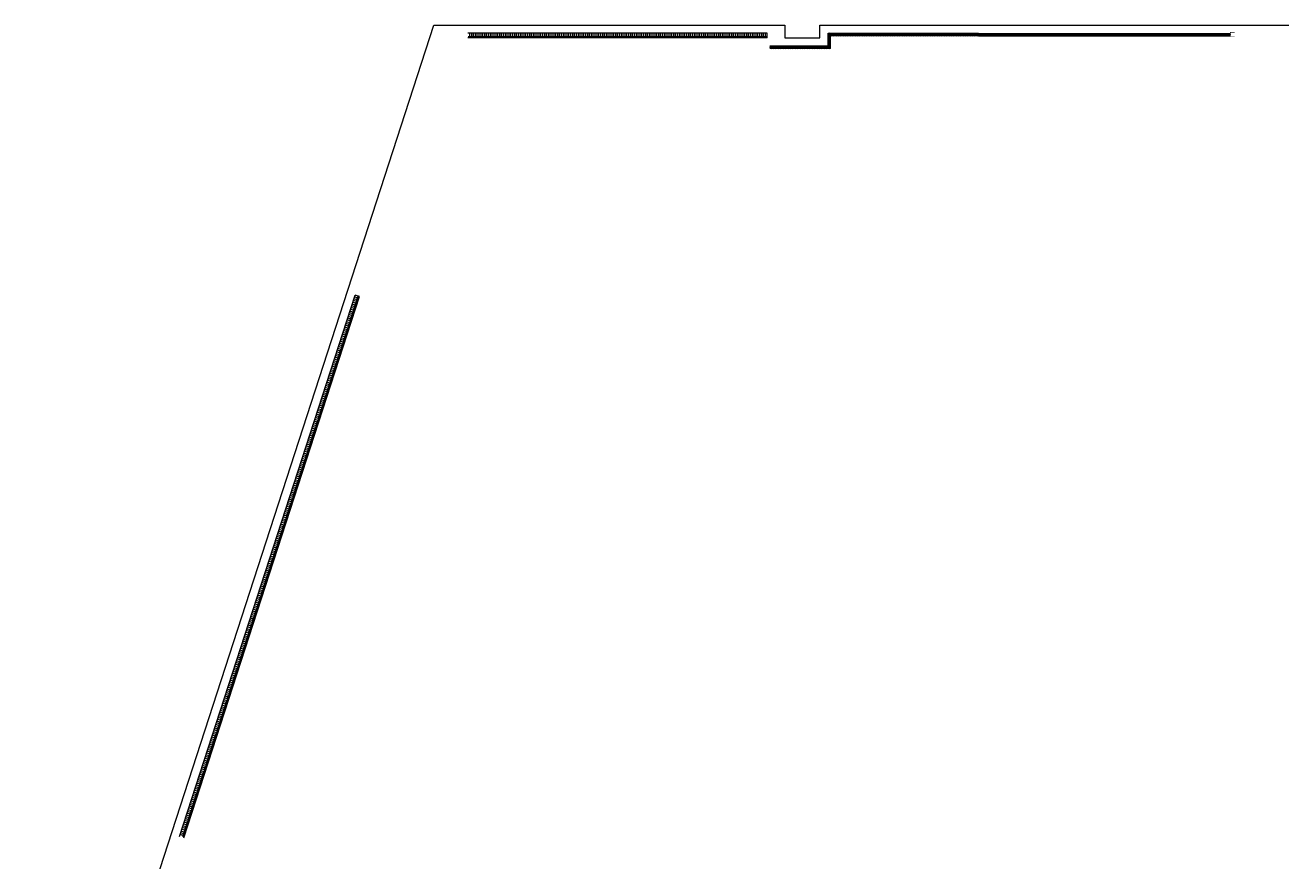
# Model space of a CAD drawing. Extents: x -1313754 to 847533, y 489853 to 941203.
# Drawn here: x -1313754 to -1259830, y 585514 to 621420 of the extents above; entities that cross this region are included whole.
import ezdxf

# ---------------------------------------------------------------- set-up
doc = ezdxf.new("R2010")
doc.units = 0
doc.header["$LTSCALE"] = 1000
doc.header["$MEASUREMENT"] = 0
doc.layers.get('Defpoints').update_dxf_attribs({"color": 210})
for name, color, linetype in [('99平面图例外参$0$A-HATCH-2', 251, 'Continuous'), ('A-HRAIL', 173, 'Continuous'), ('A-LIN-V', 9, 'Continuous'), ('A-SFCE', 30, 'Continuous'), ('DIM_SYMB', 3, 'Continuous')]:
    doc.layers.add(name, color=color, linetype=linetype)

# ---------------------------------------------------------------- blocks, each defined once
blk = doc.blocks.new('234234werwer')
at = {"layer": 'Defpoints'}
blk.add_lwpolyline([(502400, -274600), (476900, -274600), (476900, -274050), (475400, -274050), (475400, -274600), (442800, -274600), (442800, -255437), (460333, -201400), (460333, -201400), (475400, -201400), (475400, -201950), (476900, -201950), (476900, -201400), (502400, -201400)], dxfattribs=at)
blk = doc.blocks.new('3333')
at = {"layer": 'A-SFCE', "const_width": 20}
blk.add_lwpolyline([(-227064, 766320), (-227064, 766510), (-227244, 766510), (-227244, 766320)], dxfattribs=at)
blk = doc.blocks.new('99平面图例外参$0$$LinePat$圆环')
for points in [[(0, 150), (300, 150)], [(0, 0), (300, 0)], [(0, -150), (300, -150)]]:
    blk.add_lwpolyline(points)
at = {"color": 0}
blk.add_circle((150, 0), 150, dxfattribs=at)
blk = doc.blocks.new('99平面图例外参$0$$LinePat$填挖边坡')
at = {"color": 0}
for p, q in [((0, 0), (0, -1500)), ((300, 0), (300, -600))]:
    blk.add_line(p, q, dxfattribs=at)
at = {"layer": 'Defpoints', "color": 0}
blk.add_point((600, 0), dxfattribs=at)
blk = doc.blocks.new('34242343243')
at = {"layer": 'A-LIN-V'}
for p, q in [((-281908, 621070), (-294754, 621070)), ((-281908, 620870), (-294754, 620870)), ((-307133, 586607), (-299596, 609834)), ((-306942, 586545), (-299406, 609772)), ((-299406, 609772), (-299596, 609834))]:
    blk.add_line(p, q, dxfattribs=at)
at = {"layer": '99平面图例外参$0$A-HATCH-2', "color": 203, "yscale": 0.1333333333333333, "zscale": 0.1333333333333333}
for p, xscale, rotation in [((-294674, 620870), 0.1338124999985388, 179.9999999990436), ((-294594, 620870), 0.1338124999985388, 179.9999999990436), ((-294513, 620870), 0.1338124999985388, 179.9999999990436), ((-294433, 620870), 0.1338124999985388, 179.9999999990436), ((-294353, 620870), 0.1338124999985388, 179.9999999990436), ((-294272, 620870), 0.1338124999985388, 179.9999999990436), ((-294192, 620870), 0.1338124999985388, 179.9999999990436), ((-294112, 620870), 0.1338124999985388, 179.9999999990436), ((-294032, 620870), 0.1338124999985388, 179.9999999990436), ((-293951, 620870), 0.1338124999985388, 179.9999999990436), ((-293871, 620870), 0.1338124999985388, 179.9999999990436), ((-293791, 620870), 0.1338124999985388, 179.9999999990436), ((-293710, 620870), 0.1338124999985388, 179.9999999990436), ((-293630, 620870), 0.1338124999985388, 179.9999999990436), ((-293550, 620870), 0.1338124999985388, 179.9999999990436), ((-293470, 620870), 0.1338124999985388, 179.9999999990436), ((-293389, 620870), 0.1338124999985388, 179.9999999990436), ((-293309, 620870), 0.1338124999985388, 179.9999999990436), ((-293229, 620870), 0.1338124999985388, 179.9999999990436), ((-293148, 620870), 0.1338124999985388, 179.9999999990436), ((-293068, 620870), 0.1338124999985388, 179.9999999990436), ((-292988, 620870), 0.1338124999985388, 179.9999999990436), ((-292908, 620870), 0.1338124999985388, 179.9999999990436), ((-292827, 620870), 0.1338124999985388, 179.9999999990436), ((-292747, 620870), 0.1338124999985388, 179.9999999990436), ((-292667, 620870), 0.1338124999985388, 179.9999999990436), ((-292586, 620870), 0.1338124999985388, 179.9999999990436), ((-292506, 620870), 0.1338124999985388, 179.9999999990436), ((-292426, 620870), 0.1338124999985388, 179.9999999990436), ((-292346, 620870), 0.1338124999985388, 179.9999999990436), ((-292265, 620870), 0.1338124999985388, 179.9999999990436), ((-292185, 620870), 0.1338124999985388, 179.9999999990436), ((-292105, 620870), 0.1338124999985388, 179.9999999990436), ((-292024, 620870), 0.1338124999985388, 179.9999999990436), ((-291944, 620870), 0.1338124999985388, 179.9999999990436), ((-291864, 620870), 0.1338124999985388, 179.9999999990436), ((-291784, 620870), 0.1338124999985388, 179.9999999990436), ((-291703, 620870), 0.1338124999985388, 179.9999999990436), ((-291623, 620870), 0.1338124999985388, 179.9999999990436), ((-291543, 620870), 0.1338124999985388, 179.9999999990436), ((-291462, 620870), 0.1338124999985388, 179.9999999990436), ((-291382, 620870), 0.1338124999985388, 179.9999999990436), ((-291302, 620870), 0.1338124999985388, 179.9999999990436), ((-291222, 620870), 0.1338124999985388, 179.9999999990436), ((-291141, 620870), 0.1338124999985388, 179.9999999990436), ((-291061, 620870), 0.1338124999985388, 179.9999999990436), ((-290981, 620870), 0.1338124999985388, 179.9999999990436), ((-290900, 620870), 0.1338124999985388, 179.9999999990436), ((-290820, 620870), 0.1338124999985388, 179.9999999990436), ((-290740, 620870), 0.1338124999985388, 179.9999999990436), ((-290660, 620870), 0.1338124999985388, 179.9999999990436), ((-290579, 620870), 0.1338124999985388, 179.9999999990436), ((-290499, 620870), 0.1338124999985388, 179.9999999990436), ((-290419, 620870), 0.1338124999985388, 179.9999999990436), ((-290338, 620870), 0.1338124999985388, 179.9999999990436), ((-290258, 620870), 0.1338124999985388, 179.9999999990436), ((-290178, 620870), 0.1338124999985388, 179.9999999990436), ((-290098, 620870), 0.1338124999985388, 179.9999999990436), ((-290017, 620870), 0.1338124999985388, 179.9999999990436), ((-289937, 620870), 0.1338124999985388, 179.9999999990436), ((-289857, 620870), 0.1338124999985388, 179.9999999990436), ((-289776, 620870), 0.1338124999985388, 179.9999999990436), ((-289696, 620870), 0.1338124999985388, 179.9999999990436), ((-289616, 620870), 0.1338124999985388, 179.9999999990436), ((-289535, 620870), 0.1338124999985388, 179.9999999990436), ((-289455, 620870), 0.1338124999985388, 179.9999999990436), ((-289375, 620870), 0.1338124999985388, 179.9999999990436), ((-289295, 620870), 0.1338124999985388, 179.9999999990436), ((-289214, 620870), 0.1338124999985388, 179.9999999990436), ((-289134, 620870), 0.1338124999985388, 179.9999999990436), ((-289054, 620870), 0.1338124999985388, 179.9999999990436), ((-288973, 620870), 0.1338124999985388, 179.9999999990436), ((-288893, 620870), 0.1338124999985388, 179.9999999990436), ((-288813, 620870), 0.1338124999985388, 179.9999999990436), ((-288733, 620870), 0.1338124999985388, 179.9999999990436), ((-288652, 620870), 0.1338124999985388, 179.9999999990436), ((-288572, 620870), 0.1338124999985388, 179.9999999990436), ((-288492, 620870), 0.1338124999985388, 179.9999999990436), ((-288411, 620870), 0.1338124999985388, 179.9999999990436), ((-288331, 620870), 0.1338124999985388, 179.9999999990436), ((-288251, 620870), 0.1338124999985388, 179.9999999990436), ((-288171, 620870), 0.1338124999985388, 179.9999999990436), ((-288090, 620870), 0.1338124999985388, 179.9999999990436), ((-288010, 620870), 0.1338124999985388, 179.9999999990436), ((-287930, 620870), 0.1338124999985388, 179.9999999990436), ((-287849, 620870), 0.1338124999985388, 179.9999999990436), ((-287769, 620870), 0.1338124999985388, 179.9999999990436), ((-287689, 620870), 0.1338124999985388, 179.9999999990436), ((-287609, 620870), 0.1338124999985388, 179.9999999990436), ((-287528, 620870), 0.1338124999985388, 179.9999999990436), ((-287448, 620870), 0.1338124999985388, 179.9999999990436), ((-287368, 620870), 0.1338124999985388, 179.9999999990436), ((-287287, 620870), 0.1338124999985388, 179.9999999990436), ((-287207, 620870), 0.1338124999985388, 179.9999999990436), ((-287127, 620870), 0.1338124999985388, 179.9999999990436), ((-287047, 620870), 0.1338124999985388, 179.9999999990436), ((-286966, 620870), 0.1338124999985388, 179.9999999990436), ((-286886, 620870), 0.1338124999985388, 179.9999999990436), ((-286806, 620870), 0.1338124999985388, 179.9999999990436), ((-286725, 620870), 0.1338124999985388, 179.9999999990436), ((-286645, 620870), 0.1338124999985388, 179.9999999990436), ((-286565, 620870), 0.1338124999985388, 179.9999999990436), ((-286485, 620870), 0.1338124999985388, 179.9999999990436), ((-286404, 620870), 0.1338124999985388, 179.9999999990436), ((-286324, 620870), 0.1338124999985388, 179.9999999990436), ((-286244, 620870), 0.1338124999985388, 179.9999999990436), ((-286163, 620870), 0.1338124999985388, 179.9999999990436), ((-286083, 620870), 0.1338124999985388, 179.9999999990436), ((-286003, 620870), 0.1338124999985388, 179.9999999990436), ((-285923, 620870), 0.1338124999985388, 179.9999999990436), ((-285842, 620870), 0.1338124999985388, 179.9999999990436), ((-285762, 620870), 0.1338124999985388, 179.9999999990436), ((-285682, 620870), 0.1338124999985388, 179.9999999990436), ((-285601, 620870), 0.1338124999985388, 179.9999999990436), ((-285521, 620870), 0.1338124999985388, 179.9999999990436), ((-285441, 620870), 0.1338124999985388, 179.9999999990436), ((-285361, 620870), 0.1338124999985388, 179.9999999990436), ((-285280, 620870), 0.1338124999985388, 179.9999999990436), ((-285200, 620870), 0.1338124999985388, 179.9999999990436), ((-285120, 620870), 0.1338124999985388, 179.9999999990436), ((-285039, 620870), 0.1338124999985388, 179.9999999990436), ((-284959, 620870), 0.1338124999985388, 179.9999999990436), ((-284879, 620870), 0.1338124999985388, 179.9999999990436), ((-284799, 620870), 0.1338124999985388, 179.9999999990436), ((-284718, 620870), 0.1338124999985388, 179.9999999990436), ((-284638, 620870), 0.1338124999985388, 179.9999999990436), ((-284558, 620870), 0.1338124999985388, 179.9999999990436), ((-284477, 620870), 0.1338124999985388, 179.9999999990436), ((-284397, 620870), 0.1338124999985388, 179.9999999990436), ((-284317, 620870), 0.1338124999985388, 179.9999999990436), ((-284237, 620870), 0.1338124999985388, 179.9999999990436), ((-284156, 620870), 0.1338124999985388, 179.9999999990436), ((-284076, 620870), 0.1338124999985388, 179.9999999990436), ((-283996, 620870), 0.1338124999985388, 179.9999999990436), ((-283915, 620870), 0.1338124999985388, 179.9999999990436), ((-283835, 620870), 0.1338124999985388, 179.9999999990436), ((-283755, 620870), 0.1338124999985388, 179.9999999990436), ((-283675, 620870), 0.1338124999985388, 179.9999999990436), ((-283594, 620870), 0.1338124999985388, 179.9999999990436), ((-283514, 620870), 0.1338124999985388, 179.9999999990436), ((-283434, 620870), 0.1338124999985388, 179.9999999990436), ((-283353, 620870), 0.1338124999985388, 179.9999999990436), ((-283273, 620870), 0.1338124999985388, 179.9999999990436), ((-283193, 620870), 0.1338124999985388, 179.9999999990436), ((-283112, 620870), 0.1338124999985388, 179.9999999990436), ((-283032, 620870), 0.1338124999985388, 179.9999999990436), ((-282952, 620870), 0.1338124999985388, 179.9999999990436), ((-282872, 620870), 0.1338124999985388, 179.9999999990436), ((-282791, 620870), 0.1338124999985388, 179.9999999990436), ((-282711, 620870), 0.1338124999985388, 179.9999999990436), ((-282631, 620870), 0.1338124999985388, 179.9999999990436), ((-282550, 620870), 0.1338124999985388, 179.9999999990436), ((-282470, 620870), 0.1338124999985388, 179.9999999990436), ((-282390, 620870), 0.1338124999985388, 179.9999999990436), ((-282310, 620870), 0.1338124999985388, 179.9999999990436), ((-282229, 620870), 0.1338124999985388, 179.9999999990436), ((-282149, 620870), 0.1338124999985388, 179.9999999990436), ((-282069, 620870), 0.1338124999985388, 179.9999999990436), ((-281988, 620870), 0.1338124999985388, 179.9999999990436), ((-281908, 620870), 0.1338124999985388, 179.9999999990436), ((-299554, 609315), 0.1334351796643754, 252.0237134181385), ((-299530, 609391), 0.1334351796643754, 252.0237134181385), ((-299505, 609467), 0.1334351796643754, 252.0237134181385), ((-299480, 609543), 0.1334351796643754, 252.0237134181385), ((-299456, 609620), 0.1334351796643754, 252.0237134181385), ((-299431, 609696), 0.1334351796643754, 252.0237134181385), ((-299406, 609772), 0.1334351796643754, 252.0237134181385), ((-299727, 608782), 0.1334351796643754, 252.0237134181385), ((-299703, 608858), 0.1334351796643754, 252.0237134181385), ((-299678, 608934), 0.1334351796643754, 252.0237134181385), ((-299653, 609010), 0.1334351796643754, 252.0237134181385), ((-299629, 609086), 0.1334351796643754, 252.0237134181385), ((-299604, 609163), 0.1334351796643754, 252.0237134181385), ((-299579, 609239), 0.1334351796643754, 252.0237134181385), ((-299900, 608249), 0.1334351796643754, 252.0237134181385), ((-299876, 608325), 0.1334351796643754, 252.0237134181385), ((-299851, 608401), 0.1334351796643754, 252.0237134181385), ((-299826, 608477), 0.1334351796643754, 252.0237134181385), ((-299802, 608553), 0.1334351796643754, 252.0237134181385), ((-299777, 608630), 0.1334351796643754, 252.0237134181385), ((-299752, 608706), 0.1334351796643754, 252.0237134181385), ((-300073, 607716), 0.1334351796643754, 252.0237134181385), ((-300049, 607792), 0.1334351796643754, 252.0237134181385), ((-300024, 607868), 0.1334351796643754, 252.0237134181385), ((-299999, 607944), 0.1334351796643754, 252.0237134181385), ((-299975, 608020), 0.1334351796643754, 252.0237134181385), ((-299950, 608096), 0.1334351796643754, 252.0237134181385), ((-299925, 608173), 0.1334351796643754, 252.0237134181385), ((-300246, 607183), 0.1334351796643754, 252.0237134181385), ((-300222, 607259), 0.1334351796643754, 252.0237134181385), ((-300197, 607335), 0.1334351796643754, 252.0237134181385), ((-300172, 607411), 0.1334351796643754, 252.0237134181385), ((-300148, 607487), 0.1334351796643754, 252.0237134181385), ((-300123, 607563), 0.1334351796643754, 252.0237134181385), ((-300098, 607640), 0.1334351796643754, 252.0237134181385), ((-300419, 606650), 0.1334351796643754, 252.0237134181385), ((-300395, 606726), 0.1334351796643754, 252.0237134181385), ((-300370, 606802), 0.1334351796643754, 252.0237134181385), ((-300345, 606878), 0.1334351796643754, 252.0237134181385), ((-300320, 606954), 0.1334351796643754, 252.0237134181385), ((-300296, 607030), 0.1334351796643754, 252.0237134181385), ((-300271, 607106), 0.1334351796643754, 252.0237134181385), ((-300592, 606117), 0.1334351796643754, 252.0237134181385), ((-300568, 606193), 0.1334351796643754, 252.0237134181385), ((-300543, 606269), 0.1334351796643754, 252.0237134181385), ((-300518, 606345), 0.1334351796643754, 252.0237134181385), ((-300493, 606421), 0.1334351796643754, 252.0237134181385), ((-300469, 606497), 0.1334351796643754, 252.0237134181385), ((-300444, 606573), 0.1334351796643754, 252.0237134181385), ((-300790, 605507), 0.1334351796643754, 252.0237134181385), ((-300765, 605583), 0.1334351796643754, 252.0237134181385), ((-300741, 605660), 0.1334351796643754, 252.0237134181385), ((-300716, 605736), 0.1334351796643754, 252.0237134181385), ((-300691, 605812), 0.1334351796643754, 252.0237134181385), ((-300666, 605888), 0.1334351796643754, 252.0237134181385), ((-300642, 605964), 0.1334351796643754, 252.0237134181385), ((-300617, 606040), 0.1334351796643754, 252.0237134181385), ((-300963, 604974), 0.1334351796643754, 252.0237134181385), ((-300938, 605050), 0.1334351796643754, 252.0237134181385), ((-300913, 605127), 0.1334351796643754, 252.0237134181385), ((-300889, 605203), 0.1334351796643754, 252.0237134181385), ((-300864, 605279), 0.1334351796643754, 252.0237134181385), ((-300839, 605355), 0.1334351796643754, 252.0237134181385), ((-300815, 605431), 0.1334351796643754, 252.0237134181385), ((-301136, 604441), 0.1334351796643754, 252.0237134181385), ((-301111, 604517), 0.1334351796643754, 252.0237134181385), ((-301086, 604593), 0.1334351796643754, 252.0237134181385), ((-301062, 604670), 0.1334351796643754, 252.0237134181385), ((-301037, 604746), 0.1334351796643754, 252.0237134181385), ((-301012, 604822), 0.1334351796643754, 252.0237134181385), ((-300988, 604898), 0.1334351796643754, 252.0237134181385), ((-301309, 603908), 0.1334351796643754, 252.0237134181385), ((-301284, 603984), 0.1334351796643754, 252.0237134181385), ((-301259, 604060), 0.1334351796643754, 252.0237134181385), ((-301235, 604137), 0.1334351796643754, 252.0237134181385), ((-301210, 604213), 0.1334351796643754, 252.0237134181385), ((-301185, 604289), 0.1334351796643754, 252.0237134181385), ((-301161, 604365), 0.1334351796643754, 252.0237134181385), ((-301482, 603375), 0.1334351796643754, 252.0237134181385), ((-301457, 603451), 0.1334351796643754, 252.0237134181385), ((-301432, 603527), 0.1334351796643754, 252.0237134181385), ((-301408, 603603), 0.1334351796643754, 252.0237134181385), ((-301383, 603680), 0.1334351796643754, 252.0237134181385), ((-301358, 603756), 0.1334351796643754, 252.0237134181385), ((-301334, 603832), 0.1334351796643754, 252.0237134181385), ((-301655, 602842), 0.1334351796643754, 252.0237134181385), ((-301630, 602918), 0.1334351796643754, 252.0237134181385), ((-301605, 602994), 0.1334351796643754, 252.0237134181385), ((-301581, 603070), 0.1334351796643754, 252.0237134181385), ((-301556, 603147), 0.1334351796643754, 252.0237134181385), ((-301531, 603223), 0.1334351796643754, 252.0237134181385), ((-301506, 603299), 0.1334351796643754, 252.0237134181385), ((-301828, 602309), 0.1334351796643754, 252.0237134181385), ((-301803, 602385), 0.1334351796643754, 252.0237134181385), ((-301778, 602461), 0.1334351796643754, 252.0237134181385), ((-301754, 602537), 0.1334351796643754, 252.0237134181385), ((-301729, 602613), 0.1334351796643754, 252.0237134181385), ((-301704, 602690), 0.1334351796643754, 252.0237134181385), ((-301679, 602766), 0.1334351796643754, 252.0237134181385), ((-302001, 601776), 0.1334351796643754, 252.0237134181385), ((-301976, 601852), 0.1334351796643754, 252.0237134181385), ((-301951, 601928), 0.1334351796643754, 252.0237134181385), ((-301927, 602004), 0.1334351796643754, 252.0237134181385), ((-301902, 602080), 0.1334351796643754, 252.0237134181385), ((-301877, 602157), 0.1334351796643754, 252.0237134181385), ((-301852, 602233), 0.1334351796643754, 252.0237134181385), ((-302174, 601243), 0.1334351796643754, 252.0237134181385), ((-302149, 601319), 0.1334351796643754, 252.0237134181385), ((-302124, 601395), 0.1334351796643754, 252.0237134181385), ((-302099, 601471), 0.1334351796643754, 252.0237134181385), ((-302075, 601547), 0.1334351796643754, 252.0237134181385), ((-302050, 601623), 0.1334351796643754, 252.0237134181385), ((-302025, 601700), 0.1334351796643754, 252.0237134181385), ((-302347, 600710), 0.1334351796643754, 252.0237134181385), ((-302322, 600786), 0.1334351796643754, 252.0237134181385), ((-302297, 600862), 0.1334351796643754, 252.0237134181385), ((-302272, 600938), 0.1334351796643754, 252.0237134181385), ((-302248, 601014), 0.1334351796643754, 252.0237134181385), ((-302223, 601090), 0.1334351796643754, 252.0237134181385), ((-302198, 601167), 0.1334351796643754, 252.0237134181385), ((-302520, 600177), 0.1334351796643754, 252.0237134181385), ((-302495, 600253), 0.1334351796643754, 252.0237134181385), ((-302470, 600329), 0.1334351796643754, 252.0237134181385), ((-302445, 600405), 0.1334351796643754, 252.0237134181385), ((-302421, 600481), 0.1334351796643754, 252.0237134181385), ((-302396, 600557), 0.1334351796643754, 252.0237134181385), ((-302371, 600633), 0.1334351796643754, 252.0237134181385), ((-302693, 599644), 0.1334351796643754, 252.0237134181385), ((-302668, 599720), 0.1334351796643754, 252.0237134181385), ((-302643, 599796), 0.1334351796643754, 252.0237134181385), ((-302618, 599872), 0.1334351796643754, 252.0237134181385), ((-302594, 599948), 0.1334351796643754, 252.0237134181385), ((-302569, 600024), 0.1334351796643754, 252.0237134181385), ((-302544, 600100), 0.1334351796643754, 252.0237134181385), ((-302890, 599034), 0.1334351796643754, 252.0237134181385), ((-302865, 599110), 0.1334351796643754, 252.0237134181385), ((-302841, 599187), 0.1334351796643754, 252.0237134181385), ((-302816, 599263), 0.1334351796643754, 252.0237134181385), ((-302791, 599339), 0.1334351796643754, 252.0237134181385), ((-302767, 599415), 0.1334351796643754, 252.0237134181385), ((-302742, 599491), 0.1334351796643754, 252.0237134181385), ((-302717, 599567), 0.1334351796643754, 252.0237134181385), ((-303063, 598501), 0.1334351796643754, 252.0237134181385), ((-303038, 598577), 0.1334351796643754, 252.0237134181385), ((-303014, 598654), 0.1334351796643754, 252.0237134181385), ((-302989, 598730), 0.1334351796643754, 252.0237134181385), ((-302964, 598806), 0.1334351796643754, 252.0237134181385), ((-302940, 598882), 0.1334351796643754, 252.0237134181385), ((-302915, 598958), 0.1334351796643754, 252.0237134181385), ((-303236, 597968), 0.1334351796643754, 252.0237134181385), ((-303211, 598044), 0.1334351796643754, 252.0237134181385), ((-303187, 598120), 0.1334351796643754, 252.0237134181385), ((-303162, 598197), 0.1334351796643754, 252.0237134181385), ((-303137, 598273), 0.1334351796643754, 252.0237134181385), ((-303113, 598349), 0.1334351796643754, 252.0237134181385), ((-303088, 598425), 0.1334351796643754, 252.0237134181385), ((-303409, 597435), 0.1334351796643754, 252.0237134181385), ((-303384, 597511), 0.1334351796643754, 252.0237134181385), ((-303360, 597587), 0.1334351796643754, 252.0237134181385), ((-303335, 597664), 0.1334351796643754, 252.0237134181385), ((-303310, 597740), 0.1334351796643754, 252.0237134181385), ((-303286, 597816), 0.1334351796643754, 252.0237134181385), ((-303261, 597892), 0.1334351796643754, 252.0237134181385), ((-303582, 596902), 0.1334351796643754, 252.0237134181385), ((-303557, 596978), 0.1334351796643754, 252.0237134181385), ((-303533, 597054), 0.1334351796643754, 252.0237134181385), ((-303508, 597130), 0.1334351796643754, 252.0237134181385), ((-303483, 597207), 0.1334351796643754, 252.0237134181385), ((-303458, 597283), 0.1334351796643754, 252.0237134181385), ((-303434, 597359), 0.1334351796643754, 252.0237134181385), ((-303755, 596369), 0.1334351796643754, 252.0237134181385), ((-303730, 596445), 0.1334351796643754, 252.0237134181385), ((-303706, 596521), 0.1334351796643754, 252.0237134181385), ((-303681, 596597), 0.1334351796643754, 252.0237134181385), ((-303656, 596674), 0.1334351796643754, 252.0237134181385), ((-303631, 596750), 0.1334351796643754, 252.0237134181385), ((-303607, 596826), 0.1334351796643754, 252.0237134181385), ((-303928, 595836), 0.1334351796643754, 252.0237134181385), ((-303903, 595912), 0.1334351796643754, 252.0237134181385), ((-303879, 595988), 0.1334351796643754, 252.0237134181385), ((-303854, 596064), 0.1334351796643754, 252.0237134181385), ((-303829, 596140), 0.1334351796643754, 252.0237134181385), ((-303804, 596217), 0.1334351796643754, 252.0237134181385), ((-303780, 596293), 0.1334351796643754, 252.0237134181385), ((-304101, 595303), 0.1334351796643754, 252.0237134181385), ((-304076, 595379), 0.1334351796643754, 252.0237134181385), ((-304051, 595455), 0.1334351796643754, 252.0237134181385), ((-304027, 595531), 0.1334351796643754, 252.0237134181385), ((-304002, 595607), 0.1334351796643754, 252.0237134181385), ((-303977, 595684), 0.1334351796643754, 252.0237134181385), ((-303953, 595760), 0.1334351796643754, 252.0237134181385), ((-304274, 594770), 0.1334351796643754, 252.0237134181385), ((-304249, 594846), 0.1334351796643754, 252.0237134181385), ((-304224, 594922), 0.1334351796643754, 252.0237134181385), ((-304200, 594998), 0.1334351796643754, 252.0237134181385), ((-304175, 595074), 0.1334351796643754, 252.0237134181385), ((-304150, 595150), 0.1334351796643754, 252.0237134181385), ((-304126, 595227), 0.1334351796643754, 252.0237134181385), ((-304447, 594237), 0.1334351796643754, 252.0237134181385), ((-304422, 594313), 0.1334351796643754, 252.0237134181385), ((-304397, 594389), 0.1334351796643754, 252.0237134181385), ((-304373, 594465), 0.1334351796643754, 252.0237134181385), ((-304348, 594541), 0.1334351796643754, 252.0237134181385), ((-304323, 594617), 0.1334351796643754, 252.0237134181385), ((-304299, 594694), 0.1334351796643754, 252.0237134181385), ((-304620, 593704), 0.1334351796643754, 252.0237134181385), ((-304595, 593780), 0.1334351796643754, 252.0237134181385), ((-304570, 593856), 0.1334351796643754, 252.0237134181385), ((-304546, 593932), 0.1334351796643754, 252.0237134181385), ((-304521, 594008), 0.1334351796643754, 252.0237134181385), ((-304496, 594084), 0.1334351796643754, 252.0237134181385), ((-304472, 594160), 0.1334351796643754, 252.0237134181385), ((-304793, 593171), 0.1334351796643754, 252.0237134181385), ((-304768, 593247), 0.1334351796643754, 252.0237134181385), ((-304743, 593323), 0.1334351796643754, 252.0237134181385), ((-304719, 593399), 0.1334351796643754, 252.0237134181385), ((-304694, 593475), 0.1334351796643754, 252.0237134181385), ((-304669, 593551), 0.1334351796643754, 252.0237134181385), ((-304644, 593627), 0.1334351796643754, 252.0237134181385), ((-304990, 592561), 0.1334351796643754, 252.0237134181385), ((-304966, 592637), 0.1334351796643754, 252.0237134181385), ((-304941, 592714), 0.1334351796643754, 252.0237134181385), ((-304916, 592790), 0.1334351796643754, 252.0237134181385), ((-304892, 592866), 0.1334351796643754, 252.0237134181385), ((-304867, 592942), 0.1334351796643754, 252.0237134181385), ((-304842, 593018), 0.1334351796643754, 252.0237134181385), ((-304817, 593094), 0.1334351796643754, 252.0237134181385), ((-305163, 592028), 0.1334351796643754, 252.0237134181385), ((-305139, 592104), 0.1334351796643754, 252.0237134181385), ((-305114, 592181), 0.1334351796643754, 252.0237134181385), ((-305089, 592257), 0.1334351796643754, 252.0237134181385), ((-305065, 592333), 0.1334351796643754, 252.0237134181385), ((-305040, 592409), 0.1334351796643754, 252.0237134181385), ((-305015, 592485), 0.1334351796643754, 252.0237134181385), ((-305336, 591495), 0.1334351796643754, 252.0237134181385), ((-305312, 591571), 0.1334351796643754, 252.0237134181385), ((-305287, 591647), 0.1334351796643754, 252.0237134181385), ((-305262, 591724), 0.1334351796643754, 252.0237134181385), ((-305238, 591800), 0.1334351796643754, 252.0237134181385), ((-305213, 591876), 0.1334351796643754, 252.0237134181385), ((-305188, 591952), 0.1334351796643754, 252.0237134181385), ((-305509, 590962), 0.1334351796643754, 252.0237134181385), ((-305485, 591038), 0.1334351796643754, 252.0237134181385), ((-305460, 591114), 0.1334351796643754, 252.0237134181385), ((-305435, 591191), 0.1334351796643754, 252.0237134181385), ((-305410, 591267), 0.1334351796643754, 252.0237134181385), ((-305386, 591343), 0.1334351796643754, 252.0237134181385), ((-305361, 591419), 0.1334351796643754, 252.0237134181385), ((-305682, 590429), 0.1334351796643754, 252.0237134181385), ((-305658, 590505), 0.1334351796643754, 252.0237134181385), ((-305633, 590581), 0.1334351796643754, 252.0237134181385), ((-305608, 590657), 0.1334351796643754, 252.0237134181385), ((-305583, 590734), 0.1334351796643754, 252.0237134181385), ((-305559, 590810), 0.1334351796643754, 252.0237134181385), ((-305534, 590886), 0.1334351796643754, 252.0237134181385), ((-305855, 589896), 0.1334351796643754, 252.0237134181385), ((-305831, 589972), 0.1334351796643754, 252.0237134181385), ((-305806, 590048), 0.1334351796643754, 252.0237134181385), ((-305781, 590124), 0.1334351796643754, 252.0237134181385), ((-305756, 590201), 0.1334351796643754, 252.0237134181385), ((-305732, 590277), 0.1334351796643754, 252.0237134181385), ((-305707, 590353), 0.1334351796643754, 252.0237134181385), ((-306028, 589363), 0.1334351796643754, 252.0237134181385), ((-306003, 589439), 0.1334351796643754, 252.0237134181385), ((-305979, 589515), 0.1334351796643754, 252.0237134181385), ((-305954, 589591), 0.1334351796643754, 252.0237134181385), ((-305929, 589667), 0.1334351796643754, 252.0237134181385), ((-305905, 589744), 0.1334351796643754, 252.0237134181385), ((-305880, 589820), 0.1334351796643754, 252.0237134181385), ((-306201, 588830), 0.1334351796643754, 252.0237134181385), ((-306176, 588906), 0.1334351796643754, 252.0237134181385), ((-306152, 588982), 0.1334351796643754, 252.0237134181385), ((-306127, 589058), 0.1334351796643754, 252.0237134181385), ((-306102, 589134), 0.1334351796643754, 252.0237134181385), ((-306078, 589211), 0.1334351796643754, 252.0237134181385), ((-306053, 589287), 0.1334351796643754, 252.0237134181385), ((-306374, 588297), 0.1334351796643754, 252.0237134181385), ((-306349, 588373), 0.1334351796643754, 252.0237134181385), ((-306325, 588449), 0.1334351796643754, 252.0237134181385), ((-306300, 588525), 0.1334351796643754, 252.0237134181385), ((-306275, 588601), 0.1334351796643754, 252.0237134181385), ((-306251, 588677), 0.1334351796643754, 252.0237134181385), ((-306226, 588754), 0.1334351796643754, 252.0237134181385), ((-306547, 587764), 0.1334351796643754, 252.0237134181385), ((-306522, 587840), 0.1334351796643754, 252.0237134181385), ((-306498, 587916), 0.1334351796643754, 252.0237134181385), ((-306473, 587992), 0.1334351796643754, 252.0237134181385), ((-306448, 588068), 0.1334351796643754, 252.0237134181385), ((-306424, 588144), 0.1334351796643754, 252.0237134181385), ((-306399, 588221), 0.1334351796643754, 252.0237134181385), ((-306720, 587231), 0.1334351796643754, 252.0237134181385), ((-306695, 587307), 0.1334351796643754, 252.0237134181385), ((-306671, 587383), 0.1334351796643754, 252.0237134181385), ((-306646, 587459), 0.1334351796643754, 252.0237134181385), ((-306621, 587535), 0.1334351796643754, 252.0237134181385), ((-306596, 587611), 0.1334351796643754, 252.0237134181385), ((-306572, 587688), 0.1334351796643754, 252.0237134181385), ((-306893, 586698), 0.1334351796643754, 252.0237134181385), ((-306868, 586774), 0.1334351796643754, 252.0237134181385), ((-306844, 586850), 0.1334351796643754, 252.0237134181385), ((-306819, 586926), 0.1334351796643754, 252.0237134181385), ((-306794, 587002), 0.1334351796643754, 252.0237134181385), ((-306769, 587078), 0.1334351796643754, 252.0237134181385), ((-306745, 587154), 0.1334351796643754, 252.0237134181385), ((-306918, 586621), 0.1334351796643754, 252.0237134181385)]:
    blk.add_blockref('99平面图例外参$0$$LinePat$填挖边坡', p, dxfattribs=dict(at, xscale=xscale, rotation=rotation))
at = {"layer": 'A-HRAIL', "yscale": 0.3333333333333333, "zscale": 0.3333333333333333}
for p, xscale, rotation in [((-279254, 620962), -0.3611111227129974, 270), ((-279203, 621014), -0.336163315173153, 359.9999999997964), ((-279254, 620853), -0.3611111227129974, 270), ((-279254, 620745), -0.3611111227129974, 270), ((-279254, 620637), -0.3611111227129974, 270), ((-279102, 621014), -0.336163315173153, 359.9999999997964), ((-279002, 621014), -0.336163315173153, 359.9999999997964), ((-278901, 621014), -0.336163315173153, 359.9999999997964), ((-278800, 621014), -0.336163315173153, 359.9999999997964), ((-278699, 621014), -0.336163315173153, 359.9999999997964), ((-278598, 621014), -0.336163315173153, 359.9999999997964), ((-278497, 621014), -0.336163315173153, 359.9999999997964), ((-278397, 621014), -0.336163315173153, 359.9999999997964), ((-278296, 621014), -0.336163315173153, 359.9999999997964), ((-278195, 621014), -0.336163315173153, 359.9999999997964), ((-278094, 621014), -0.336163315173153, 359.9999999997964), ((-277993, 621014), -0.336163315173153, 359.9999999997964), ((-277892, 621014), -0.336163315173153, 359.9999999997964), ((-277791, 621014), -0.336163315173153, 359.9999999997964), ((-277691, 621014), -0.336163315173153, 359.9999999997964), ((-277590, 621014), -0.336163315173153, 359.9999999997964), ((-277489, 621014), -0.336163315173153, 359.9999999997964), ((-277388, 621014), -0.336163315173153, 359.9999999997964), ((-277287, 621014), -0.336163315173153, 359.9999999997964), ((-277186, 621014), -0.336163315173153, 359.9999999997964), ((-277086, 621014), -0.336163315173153, 359.9999999997964), ((-276985, 621014), -0.336163315173153, 359.9999999997964), ((-276884, 621014), -0.336163315173153, 359.9999999997964), ((-276783, 621014), -0.336163315173153, 359.9999999997964), ((-276682, 621014), -0.336163315173153, 359.9999999997964), ((-276581, 621014), -0.336163315173153, 359.9999999997964), ((-276480, 621014), -0.336163315173153, 359.9999999997964), ((-276380, 621014), -0.336163315173153, 359.9999999997964), ((-276279, 621014), -0.336163315173153, 359.9999999997964), ((-276178, 621014), -0.336163315173153, 359.9999999997964), ((-276077, 621014), -0.336163315173153, 359.9999999997964), ((-275976, 621014), -0.336163315173153, 359.9999999997964), ((-275875, 621014), -0.336163315173153, 359.9999999997964), ((-275774, 621014), -0.336163315173153, 359.9999999997964), ((-275674, 621014), -0.336163315173153, 359.9999999997964), ((-275573, 621014), -0.336163315173153, 359.9999999997964), ((-275472, 621014), -0.336163315173153, 359.9999999997964), ((-275371, 621014), -0.336163315173153, 359.9999999997964), ((-275270, 621014), -0.336163315173153, 359.9999999997964), ((-275169, 621014), -0.336163315173153, 359.9999999997964), ((-275069, 621014), -0.336163315173153, 359.9999999997964), ((-274968, 621014), -0.336163315173153, 359.9999999997964), ((-274867, 621014), -0.336163315173153, 359.9999999997964), ((-274766, 621014), -0.336163315173153, 359.9999999997964), ((-274665, 621014), -0.336163315173153, 359.9999999997964), ((-274564, 621014), -0.336163315173153, 359.9999999997964), ((-274463, 621014), -0.336163315173153, 359.9999999997964), ((-274363, 621014), -0.336163315173153, 359.9999999997964), ((-274262, 621014), -0.336163315173153, 359.9999999997964), ((-274161, 621014), -0.336163315173153, 359.9999999997964), ((-274060, 621014), -0.336163315173153, 359.9999999997964), ((-273959, 621014), -0.336163315173153, 359.9999999997964), ((-273858, 621014), -0.336163315173153, 359.9999999997964), ((-273757, 621014), -0.336163315173153, 359.9999999997964), ((-273657, 621014), -0.336163315173153, 359.9999999997964), ((-273556, 621014), -0.336163315173153, 359.9999999997964), ((-273455, 621014), -0.336163315173153, 359.9999999997964), ((-273354, 621014), -0.336163315173153, 359.9999999997964), ((-273253, 621014), -0.336163315173153, 359.9999999997964), ((-273152, 621014), -0.336163315173153, 359.9999999997964), ((-273052, 621014), -0.336163315173153, 359.9999999997964), ((-272951, 621014), -0.336163315173153, 359.9999999997964), ((-272850, 621014), -0.336163315173153, 359.9999999997964), ((-272850, 621014), 0.3335333284791416, 359.9999999979175), ((-272750, 621014), 0.3335333284791416, 359.9999999979175), ((-272650, 621014), 0.3335333284791416, 359.9999999979175), ((-272550, 621014), 0.3335333284791416, 359.9999999979175), ((-272450, 621014), 0.3335333284791416, 359.9999999979175), ((-272350, 621014), 0.3335333284791416, 359.9999999979175), ((-272249, 621014), 0.3335333284791416, 359.9999999979175), ((-272149, 621014), 0.3335333284791416, 359.9999999979175), ((-272049, 621014), 0.3335333284791416, 359.9999999979175), ((-271949, 621014), 0.3335333284791416, 359.9999999979175), ((-271849, 621014), 0.3335333284791416, 359.9999999979175), ((-271749, 621014), 0.3335333284791416, 359.9999999979175), ((-271649, 621014), 0.3335333284791416, 359.9999999979175), ((-271549, 621014), 0.3335333284791416, 359.9999999979175), ((-271449, 621014), 0.3335333284791416, 359.9999999979175), ((-271349, 621014), 0.3335333284791416, 359.9999999979175), ((-271249, 621014), 0.3335333284791416, 359.9999999979175), ((-271149, 621014), 0.3335333284791416, 359.9999999979175), ((-271049, 621014), 0.3335333284791416, 359.9999999979175), ((-270949, 621014), 0.3335333284791416, 359.9999999979175), ((-270849, 621014), 0.3335333284791416, 359.9999999979175), ((-270749, 621014), 0.3335333284791416, 359.9999999979175), ((-270649, 621014), 0.3335333284791416, 359.9999999979175), ((-270548, 621014), 0.3335333284791416, 359.9999999979175), ((-270448, 621014), 0.3335333284791416, 359.9999999979175), ((-270348, 621014), 0.3335333284791416, 359.9999999979175), ((-270248, 621014), 0.3335333284791416, 359.9999999979175), ((-270148, 621014), 0.3335333284791416, 359.9999999979175), ((-270048, 621014), 0.3335333284791416, 359.9999999979175), ((-269948, 621014), 0.3335333284791416, 359.9999999979175), ((-269848, 621014), 0.3335333284791416, 359.9999999979175), ((-269748, 621014), 0.3335333284791416, 359.9999999979175), ((-269648, 621014), 0.3335333284791416, 359.9999999979175), ((-269548, 621014), 0.3335333284791416, 359.9999999979175), ((-269448, 621014), 0.3335333284791416, 359.9999999979175), ((-269348, 621014), 0.3335333284791416, 359.9999999979175), ((-269248, 621014), 0.3335333284791416, 359.9999999979175), ((-269148, 621014), 0.3335333284791416, 359.9999999979175), ((-269048, 621014), 0.3335333284791416, 359.9999999979175), ((-268948, 621014), 0.3335333284791416, 359.9999999979175), ((-268847, 621014), 0.3335333284791416, 359.9999999979175), ((-268747, 621014), 0.3335333284791416, 359.9999999979175), ((-268647, 621014), 0.3335333284791416, 359.9999999979175), ((-268547, 621014), 0.3335333284791416, 359.9999999979175), ((-268447, 621014), 0.3335333284791416, 359.9999999979175), ((-268347, 621014), 0.3335333284791416, 359.9999999979175), ((-268247, 621014), 0.3335333284791416, 359.9999999979175), ((-268147, 621014), 0.3335333284791416, 359.9999999979175), ((-268047, 621014), 0.3335333284791416, 359.9999999979175), ((-267947, 621014), 0.3335333284791416, 359.9999999979175), ((-267847, 621014), 0.3335333284791416, 359.9999999979175), ((-267747, 621014), 0.3335333284791416, 359.9999999979175), ((-267647, 621014), 0.3335333284791416, 359.9999999979175), ((-267547, 621014), 0.3335333284791416, 359.9999999979175), ((-267447, 621014), 0.3335333284791416, 359.9999999979175), ((-267347, 621014), 0.3335333284791416, 359.9999999979175), ((-267246, 621014), 0.3335333284791416, 359.9999999979175), ((-267146, 621014), 0.3335333284791416, 359.9999999979175), ((-267046, 621014), 0.3335333284791416, 359.9999999979175), ((-266946, 621014), 0.3335333284791416, 359.9999999979175), ((-266846, 621014), 0.3335333284791416, 359.9999999979175), ((-266746, 621014), 0.3335333284791416, 359.9999999979175), ((-266646, 621014), 0.3335333284791416, 359.9999999979175), ((-266546, 621014), 0.3335333284791416, 359.9999999979175), ((-266446, 621014), 0.3335333284791416, 359.9999999979175), ((-266346, 621014), 0.3335333284791416, 359.9999999979175), ((-266246, 621014), 0.3335333284791416, 359.9999999979175), ((-266146, 621014), 0.3335333284791416, 359.9999999979175), ((-266046, 621014), 0.3335333284791416, 359.9999999979175), ((-265946, 621014), 0.3335333284791416, 359.9999999979175), ((-265846, 621014), 0.3335333284791416, 359.9999999979175), ((-265746, 621014), 0.3335333284791416, 359.9999999979175), ((-265646, 621014), 0.3335333284791416, 359.9999999979175), ((-265545, 621014), 0.3335333284791416, 359.9999999979175), ((-265445, 621014), 0.3335333284791416, 359.9999999979175), ((-265345, 621014), 0.3335333284791416, 359.9999999979175), ((-265245, 621014), 0.3335333284791416, 359.9999999979175), ((-265145, 621014), 0.3335333284791416, 359.9999999979175), ((-265045, 621014), 0.3335333284791416, 359.9999999979175), ((-264945, 621014), 0.3335333284791416, 359.9999999979175), ((-264845, 621014), 0.3335333284791416, 359.9999999979175), ((-264745, 621014), 0.3335333284791416, 359.9999999979175), ((-264645, 621014), 0.3335333284791416, 359.9999999979175), ((-264545, 621014), 0.3335333284791416, 359.9999999979175), ((-264445, 621014), 0.3335333284791416, 359.9999999979175), ((-264345, 621014), 0.3335333284791416, 359.9999999979175), ((-264245, 621014), 0.3335333284791416, 359.9999999979175), ((-264145, 621014), 0.3335333284791416, 359.9999999979175), ((-264045, 621014), 0.3335333284791416, 359.9999999979175), ((-263945, 621014), 0.3335333284791416, 359.9999999979175), ((-263844, 621014), 0.3335333284791416, 359.9999999979175), ((-263744, 621014), 0.3335333284791416, 359.9999999979175), ((-263644, 621014), 0.3335333284791416, 359.9999999979175), ((-263544, 621014), 0.3335333284791416, 359.9999999979175), ((-263444, 621014), 0.3335333284791416, 359.9999999979175), ((-263344, 621014), 0.3335333284791416, 359.9999999979175), ((-263244, 621014), 0.3335333284791416, 359.9999999979175), ((-263144, 621014), 0.3335333284791416, 359.9999999979175), ((-263044, 621014), 0.3335333284791416, 359.9999999979175), ((-262944, 621014), 0.3335333284791416, 359.9999999979175), ((-262844, 621014), 0.3335333284791416, 359.9999999979175), ((-262744, 621014), 0.3335333284791416, 359.9999999979175), ((-262644, 621014), 0.3335333284791416, 359.9999999979175), ((-262544, 621014), 0.3335333284791416, 359.9999999979175), ((-262444, 621014), 0.3335333284791416, 359.9999999979175), ((-262344, 621014), 0.3335333284791416, 359.9999999979175), ((-262243, 621014), 0.3335333284791416, 359.9999999979175), ((-262143, 621014), 0.3335333284791416, 359.9999999979175), ((-279254, 620528), -0.3611111227129974, 270), ((-279254, 620420), -0.3611111227129974, 270)]:
    blk.add_blockref('99平面图例外参$0$$LinePat$圆环', p, dxfattribs=dict(at, xscale=xscale, rotation=rotation))
at = {"layer": 'A-HRAIL', "xscale": -0.3461333288391431, "yscale": 0.3333333333333333, "zscale": 0.3333333333333333}
for p in [(-281696, 620470), (-281593, 620470), (-281489, 620470), (-281385, 620470), (-281281, 620470), (-281177, 620470), (-281073, 620470), (-280969, 620470), (-280866, 620470), (-280762, 620470), (-280658, 620470), (-280554, 620470), (-280450, 620470), (-280346, 620470), (-280243, 620470), (-280139, 620470), (-280035, 620470), (-279931, 620470), (-279827, 620470), (-279723, 620470), (-279620, 620470), (-279516, 620470), (-279412, 620470), (-279308, 620470), (-279204, 620470)]:
    blk.add_blockref('99平面图例外参$0$$LinePat$圆环', p, dxfattribs=at)
at = {"layer": 'A-SFCE', "rotation": 90}
blk.add_blockref('3333', (504467, 848174), dxfattribs=at)

msp = doc.modelspace()

# ---------------------------------------------------------------- block references
msp.add_blockref('234234werwer', (-1756554.3, 822820))
at = {"layer": 'DIM_SYMB'}
msp.add_blockref('34242343243', (-1000000, 0), dxfattribs=at)

doc.saveas('drawing.dxf')
